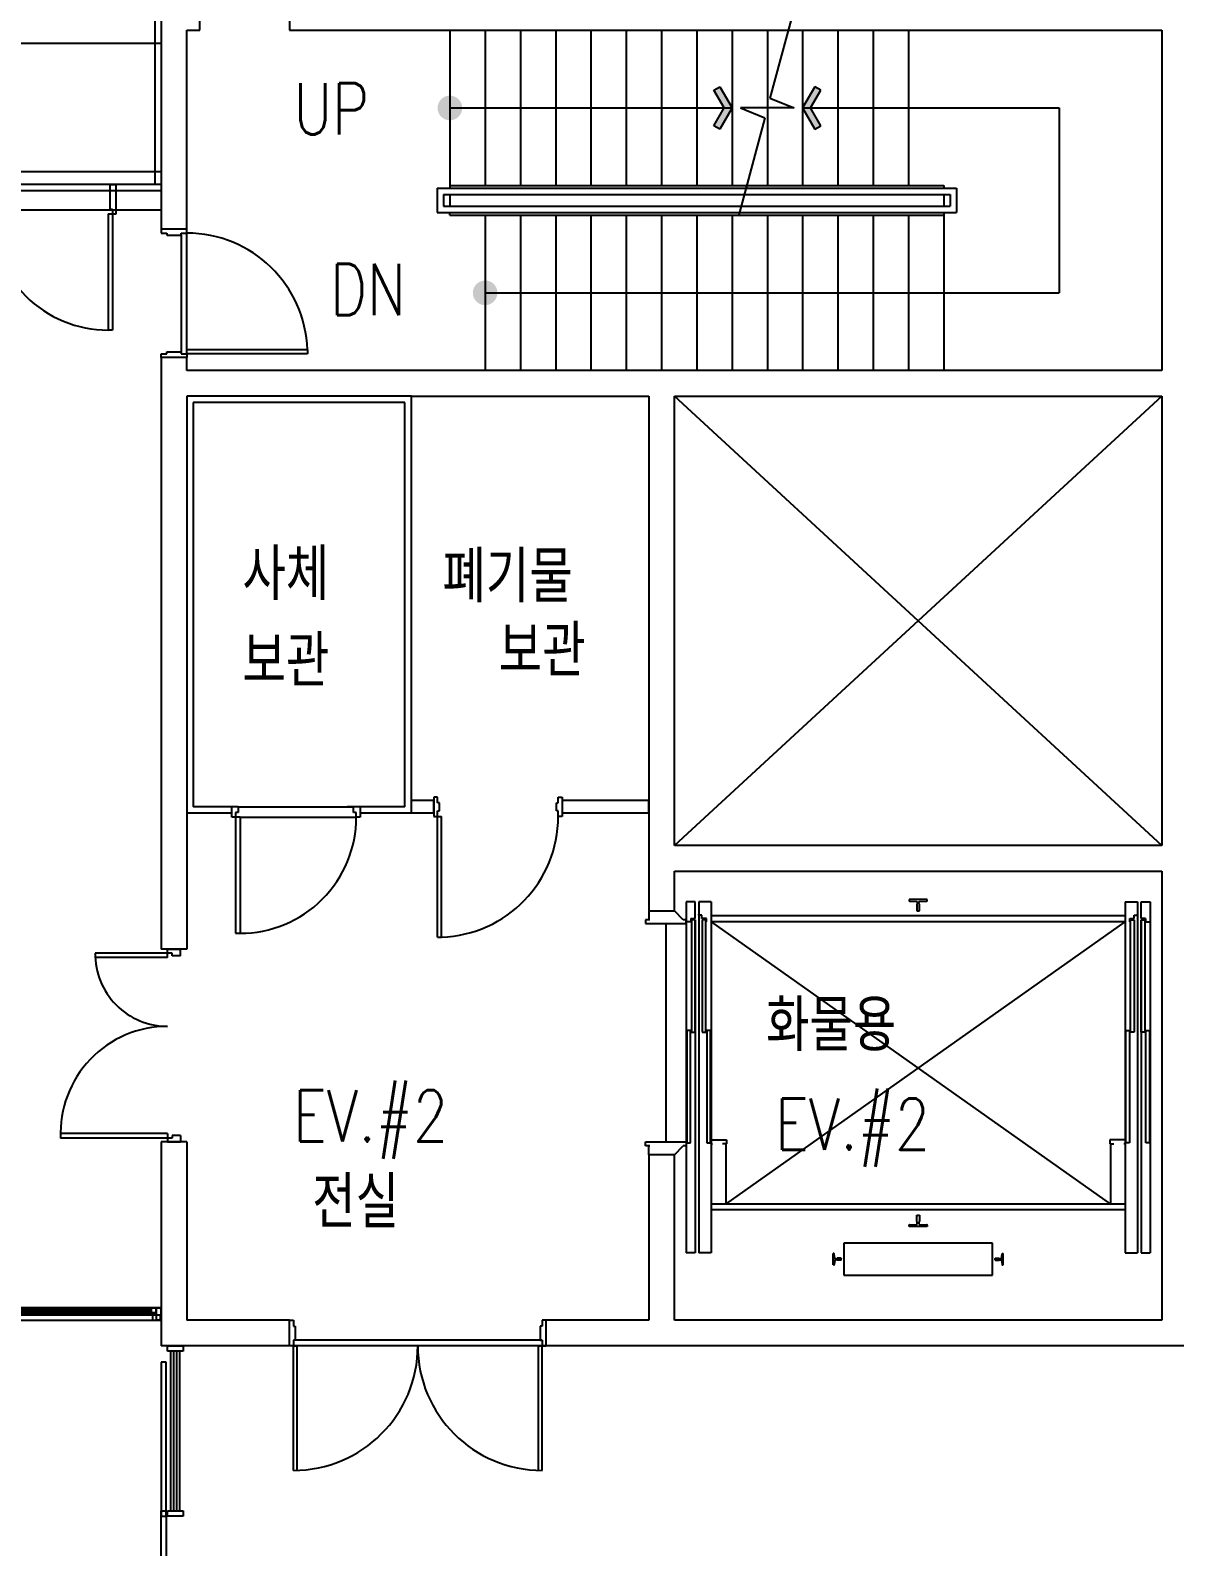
# Model space of a CAD drawing. Header units: millimetres. Extents: x 605428 to 684586, y -474155 to -416366.
# Drawn here: x 662813 to 671733, y -449173 to -437358 of the extents above; entities that cross this region are included whole.
import ezdxf

# ---------------------------------------------------------------- set-up
doc = ezdxf.new("R2010")
doc.units = ezdxf.units.MM
doc.header["$LTSCALE"] = 500
for name, color, linetype in [('TXT', 7, 'Continuous'), ('동물실', 9, 'Continuous'), ('방화석고', 9, 'Continuous'), ('천정', 5, 'Continuous'), ('크린판넬', 4, 'Continuous')]:
    doc.layers.add(name, color=color, linetype=linetype)
doc.styles.add('GHD', font='simple.shx', dxfattribs={"bigfont": 'whgtxt.shx'})

msp = doc.modelspace()

# ---------------------------------------------------------------- hatches: boundary and pattern name
at = {"layer": '동물실'}
for points in [[(668187.4, -438128.7), (668141.2, -438102), (668221.2, -437963.5), (668141.2, -437824.9), (668187.4, -437798.2), (668282.8, -437963.5)], [(668187.4, -438128.7), (668141.2, -438102), (668221.2, -437963.5), (668141.2, -437824.9), (668187.4, -437798.2), (668282.8, -437963.5)], [(668928.2, -438128.7), (668974.3, -438102), (668894.3, -437963.5), (668974.3, -437824.9), (668928.2, -437798.2), (668832.8, -437963.5)], [(668928.2, -438128.7), (668974.3, -438102), (668894.3, -437963.5), (668974.3, -437824.9), (668928.2, -437798.2), (668832.8, -437963.5)]]:
    msp.add_hatch(color=9, dxfattribs=at).paths.add_polyline_path(points)
h = msp.add_hatch(color=9, dxfattribs=at)
edge = h.paths.add_edge_path()
edge.add_arc((666082.8, -437963.5), 96, 360, 540)
edge.add_arc((666082.8, -437963.5), 96, 540, 720)
h = msp.add_hatch(color=9, dxfattribs=at)
edge = h.paths.add_edge_path()
edge.add_arc((666082.8, -437963.5), 96, 360, 540)
edge.add_arc((666082.8, -437963.5), 96, 540, 720)
h = msp.add_hatch(color=9, dxfattribs=at)
edge = h.paths.add_edge_path()
edge.add_arc((666357.8, -439403.5), 96, 360, 540)
edge.add_arc((666357.8, -439403.5), 96, 540, 720)
h = msp.add_hatch(color=9, dxfattribs=at)
edge = h.paths.add_edge_path()
edge.add_arc((666357.8, -439403.5), 96, 360, 540)
edge.add_arc((666357.8, -439403.5), 96, 540, 720)

# ---------------------------------------------------------------- linework, layer by layer
at = {"layer": '동물실', "color": 9}
for p, q in [((663832.8, -434958.5), (663832.8, -438458.5)), ((668844.3, -436893.9), (668578, -437887.9)), ((668844.3, -436893.9), (668578, -437887.9)), ((664132.8, -437358.5), (664132.8, -437158.5)), ((664832.8, -437158.5), (664832.8, -437358.5)), ((664032.8, -438908.5), (664032.8, -437358.5)), ((664032.8, -437358.5), (664132.8, -437358.5)), ((664032.8, -438908.5), (664032.8, -437358.5)), ((664832.8, -437358.5), (671632.8, -437358.5)), ((666082.8, -437358.5), (666082.8, -438588.5)), ((666082.8, -437358.5), (666082.8, -438588.5)), ((666357.8, -437358.5), (666357.8, -438568.5)), ((666357.8, -437358.5), (666357.8, -438568.5)), ((666632.8, -437358.5), (666632.8, -438568.5)), ((666632.8, -437358.5), (666632.8, -438568.5)), ((666907.8, -437358.5), (666907.8, -438568.5)), ((666907.8, -437358.5), (666907.8, -438568.5)), ((667182.8, -437358.5), (667182.8, -438568.5)), ((667182.8, -437358.5), (667182.8, -438568.5)), ((667457.8, -437358.5), (667457.8, -438568.5)), ((667457.8, -437358.5), (667457.8, -438568.5)), ((667732.8, -437358.5), (667732.8, -438568.5)), ((667732.8, -437358.5), (667732.8, -438568.5)), ((668007.8, -437358.5), (668007.8, -438568.5)), ((668007.8, -437358.5), (668007.8, -438568.5)), ((668282.8, -437358.5), (668282.8, -438568.5)), ((668282.8, -437358.5), (668282.8, -438568.5)), ((668557.8, -437358.5), (668557.8, -438568.5)), ((668557.8, -437358.5), (668557.8, -438568.5)), ((668832.8, -437358.5), (668832.8, -438568.5)), ((668832.8, -437358.5), (668832.8, -438568.5)), ((669107.8, -437358.5), (669107.8, -438568.5)), ((669107.8, -437358.5), (669107.8, -438568.5)), ((669382.8, -437358.5), (669382.8, -438568.5)), ((669382.8, -437358.5), (669382.8, -438568.5)), ((669657.8, -437358.5), (669657.8, -438568.5)), ((669657.8, -437358.5), (669657.8, -438568.5)), ((671632.8, -437358.5), (671632.8, -440008.5)), ((668141.2, -437824.9), (668187.4, -437798.2)), ((668141.2, -437824.9), (668187.4, -437798.2)), ((668221.2, -437963.5), (668141.2, -437824.9)), ((668221.2, -437963.5), (668141.2, -437824.9)), ((668187.4, -437798.2), (668282.8, -437963.5)), ((668187.4, -437798.2), (668282.8, -437963.5)), ((668928.2, -437798.2), (668832.8, -437963.5)), ((668928.2, -437798.2), (668832.8, -437963.5)), ((668894.3, -437963.5), (668974.3, -437824.9)), ((668894.3, -437963.5), (668974.3, -437824.9)), ((668974.3, -437824.9), (668928.2, -437798.2)), ((668974.3, -437824.9), (668928.2, -437798.2)), ((668578, -437887.9), (668766.4, -437963.5)), ((668578, -437887.9), (668766.4, -437963.5)), ((666082.8, -437963.5), (668282.8, -437963.5)), ((666082.8, -437963.5), (668282.8, -437963.5)), ((668141.2, -438102), (668221.2, -437963.5)), ((668141.2, -438102), (668221.2, -437963.5)), ((668282.8, -437963.5), (668187.4, -438128.7)), ((668282.8, -437963.5), (668187.4, -438128.7)), ((668537.5, -438039.1), (668331.8, -438806.8)), ((668537.5, -438039.1), (668331.8, -438806.8)), ((668766.4, -437963.5), (668349.1, -437963.5)), ((668349.1, -437963.5), (668537.5, -438039.1)), ((668766.4, -437963.5), (668349.1, -437963.5)), ((668349.1, -437963.5), (668537.5, -438039.1)), ((668832.8, -437963.5), (670832.8, -437963.5)), ((668832.8, -437963.5), (670832.8, -437963.5)), ((668832.8, -437963.5), (668928.2, -438128.7)), ((668832.8, -437963.5), (668928.2, -438128.7)), ((668974.3, -438102), (668894.3, -437963.5)), ((668974.3, -438102), (668894.3, -437963.5)), ((670832.8, -437963.5), (670832.8, -439403.5)), ((670832.8, -437963.5), (670832.8, -439403.5)), ((668187.4, -438128.7), (668141.2, -438102)), ((668187.4, -438128.7), (668141.2, -438102)), ((668928.2, -438128.7), (668974.3, -438102)), ((668928.2, -438128.7), (668974.3, -438102)), ((663832.8, -438458.5), (663832.8, -438908.5)), ((665982.8, -438588.5), (670032.8, -438588.5)), ((665982.8, -438588.5), (665982.8, -438778.5)), ((665982.8, -438588.5), (670032.8, -438588.5)), ((665982.8, -438588.5), (665982.8, -438778.5)), ((666032.8, -438638.5), (669982.8, -438638.5)), ((666032.8, -438638.5), (666032.8, -438728.5)), ((666032.8, -438638.5), (669982.8, -438638.5)), ((666032.8, -438638.5), (666032.8, -438728.5)), ((666082.8, -438568.5), (669932.8, -438568.5)), ((666082.8, -438568.5), (669932.8, -438568.5)), ((666082.8, -438638.5), (666082.8, -438728.5)), ((666082.8, -438638.5), (666082.8, -438728.5)), ((669932.8, -438568.5), (669932.8, -438588.5)), ((669932.8, -438568.5), (669932.8, -438588.5)), ((669932.8, -438638.5), (669932.8, -438728.5)), ((669932.8, -438638.5), (669932.8, -438728.5)), ((669982.8, -438638.5), (669982.8, -438728.5)), ((669982.8, -438638.5), (669982.8, -438728.5)), ((670032.8, -438588.5), (670032.8, -438778.5)), ((670032.8, -438588.5), (670032.8, -438778.5)), ((663832.8, -438708.5), (663832.8, -438908.5)), ((666032.8, -438728.5), (669982.8, -438728.5)), ((666032.8, -438728.5), (669982.8, -438728.5)), ((665982.8, -438778.5), (670032.8, -438778.5)), ((665982.8, -438778.5), (670032.8, -438778.5)), ((666082.8, -438798.5), (666082.8, -438778.5)), ((666082.8, -438798.5), (666082.8, -438778.5)), ((666082.8, -438798.5), (669932.8, -438798.5)), ((666082.8, -438798.5), (669932.8, -438798.5)), ((666357.8, -438798.5), (666357.8, -440008.5)), ((666357.8, -438798.5), (666357.8, -440008.5)), ((666632.8, -438798.5), (666632.8, -440008.5)), ((666632.8, -438798.5), (666632.8, -440008.5)), ((666907.8, -438798.5), (666907.8, -440008.5)), ((666907.8, -438798.5), (666907.8, -440008.5)), ((667182.8, -438798.5), (667182.8, -440008.5)), ((667182.8, -438798.5), (667182.8, -440008.5)), ((667457.8, -438798.5), (667457.8, -440008.5)), ((667457.8, -438798.5), (667457.8, -440008.5)), ((667732.8, -438798.5), (667732.8, -440008.5)), ((667732.8, -438798.5), (667732.8, -440008.5)), ((668007.8, -438798.5), (668007.8, -440008.5)), ((668007.8, -438798.5), (668007.8, -440008.5)), ((668282.8, -438798.5), (668282.8, -440008.5)), ((668282.8, -438798.5), (668282.8, -440008.5)), ((668557.8, -438798.5), (668557.8, -440008.5)), ((668557.8, -438798.5), (668557.8, -440008.5)), ((668832.8, -438798.5), (668832.8, -440008.5)), ((668832.8, -438798.5), (668832.8, -440008.5)), ((669107.8, -438798.5), (669107.8, -440008.5)), ((669107.8, -438798.5), (669107.8, -440008.5)), ((669382.8, -438798.5), (669382.8, -440008.5)), ((669382.8, -438798.5), (669382.8, -440008.5)), ((669657.8, -438798.5), (669657.8, -440008.5)), ((669657.8, -438798.5), (669657.8, -440008.5)), ((669932.8, -438778.5), (669932.8, -440008.5)), ((669932.8, -438778.5), (669932.8, -440008.5)), ((664032.8, -438908.5), (663832.8, -438908.5)), ((664032.8, -438908.5), (663832.8, -438908.5)), ((663832.8, -438908.5), (663832.8, -438938.5)), ((663832.8, -438938.5), (663877.8, -438938.5)), ((663877.8, -438938.5), (663877.8, -438953.5)), ((663877.8, -438953.5), (663987.8, -438953.5)), ((663987.8, -438953.5), (663987.8, -438938.5)), ((663987.8, -438938.5), (664032.8, -438938.5)), ((663987.8, -438953.5), (663987.8, -439863.5)), ((664032.8, -438938.5), (664032.8, -438908.5)), ((664032.8, -439878.5), (664032.8, -438938.5)), ((666357.8, -439403.5), (670832.8, -439403.5)), ((666357.8, -439403.5), (670832.8, -439403.5)), ((663832.8, -439908.5), (663832.8, -439878.5)), ((663832.8, -439878.5), (663877.8, -439878.5)), ((664032.8, -439908.5), (663832.8, -439908.5)), ((663832.8, -439908.5), (663832.8, -440208.5)), ((663832.8, -439908.5), (663832.8, -440208.5)), ((664032.8, -439908.5), (663832.8, -439908.5)), ((663877.8, -439878.5), (663877.8, -439863.5)), ((663877.8, -439863.5), (663987.8, -439863.5)), ((663987.8, -439863.5), (663987.8, -439878.5)), ((663987.8, -439878.5), (664032.8, -439878.5)), ((664972.3, -439848.5), (664032.8, -439848.5)), ((664032.8, -439878.5), (664032.8, -439848.5)), ((664972.3, -439878.5), (664032.8, -439878.5)), ((664032.8, -439878.5), (664032.8, -439908.5)), ((664032.8, -440008.5), (664032.8, -439908.5)), ((664032.8, -440008.5), (664032.8, -439908.5)), ((664972.3, -439848.5), (664972.3, -439878.5)), ((671632.8, -440008.5), (664032.8, -440008.5)), ((663832.8, -440208.5), (663832.8, -444518.5)), ((665782.8, -440208.5), (667632.8, -440208.5)), ((667632.8, -440208.5), (667632.8, -444218.5)), ((671632.8, -440208.5), (667832.8, -443708.5)), ((671632.8, -443708.5), (667832.8, -440208.5)), ((671632.8, -440208.5), (667832.8, -443708.5)), ((671632.8, -443708.5), (667832.8, -440208.5)), ((667832.8, -440208.5), (671632.8, -440208.5)), ((667832.8, -443708.5), (667832.8, -440208.5)), ((667832.8, -440208.5), (671632.8, -440208.5)), ((667832.8, -443708.5), (667832.8, -440208.5)), ((671632.8, -440208.5), (671632.8, -443708.5)), ((671632.8, -440208.5), (671632.8, -443708.5)), ((665957.8, -443358.5), (665782.8, -443358.5)), ((665957.8, -443333.5), (665957.8, -443483.5)), ((665987.8, -443333.5), (665957.8, -443333.5)), ((665957.8, -443333.5), (665957.8, -443483.5)), ((665987.8, -443333.5), (665957.8, -443333.5)), ((665957.8, -443458.5), (665957.8, -443358.5)), ((665987.8, -443378.5), (665987.8, -443333.5)), ((665987.8, -443378.5), (665987.8, -443333.5)), ((666002.8, -443378.5), (665987.8, -443378.5)), ((666002.8, -443378.5), (665987.8, -443378.5)), ((666002.8, -443438.5), (666002.8, -443378.5)), ((666002.8, -443438.5), (666002.8, -443378.5)), ((666912.8, -443438.5), (666912.8, -443378.5)), ((666912.8, -443378.5), (666927.8, -443378.5)), ((666912.8, -443438.5), (666912.8, -443378.5)), ((666912.8, -443378.5), (666927.8, -443378.5)), ((666927.8, -443378.5), (666927.8, -443333.5)), ((666927.8, -443333.5), (666957.8, -443333.5)), ((666927.8, -443378.5), (666927.8, -443333.5)), ((666927.8, -443333.5), (666957.8, -443333.5)), ((666957.8, -443333.5), (666957.8, -443483.5)), ((666957.8, -443333.5), (666957.8, -443483.5)), ((667632.7, -443358.5), (666957.8, -443358.5)), ((666957.8, -443358.5), (666957.8, -443458.5)), ((667632.7, -443458.5), (667632.7, -443358.5)), ((664032.8, -443458.5), (664032.8, -444518.5)), ((664382.8, -443473.5), (664382.8, -443423.5)), ((664382.8, -443473.5), (664382.8, -443423.5)), ((665957.8, -443458.5), (665782.8, -443458.5)), ((665957.8, -443483.5), (665987.8, -443483.5)), ((665957.8, -443483.5), (665987.8, -443483.5)), ((665987.8, -443483.5), (665987.8, -443438.5)), ((665987.8, -443438.5), (666002.8, -443438.5)), ((665987.8, -443483.5), (665987.8, -443438.5)), ((665987.8, -443438.5), (666002.8, -443438.5)), ((665987.8, -444423.5), (665987.8, -443483.5)), ((665987.8, -443483.5), (666017.8, -443483.5)), ((665987.8, -444423.5), (665987.8, -443483.5)), ((665987.8, -443483.5), (666017.8, -443483.5)), ((666017.8, -444423.5), (666017.8, -443483.5)), ((666017.8, -444423.5), (666017.8, -443483.5)), ((666927.8, -443438.5), (666912.8, -443438.5)), ((666927.8, -443438.5), (666912.8, -443438.5)), ((666927.8, -443483.5), (666927.8, -443438.5)), ((666927.8, -443483.5), (666927.8, -443438.5)), ((666957.8, -443483.5), (666927.8, -443483.5)), ((666957.8, -443483.5), (666927.8, -443483.5)), ((667632.7, -443458.5), (666957.8, -443458.5)), ((671632.8, -443708.5), (667832.8, -443708.5)), ((671632.8, -443708.5), (667832.8, -443708.5)), ((667832.8, -444218.5), (667832.8, -443908.5)), ((667832.8, -443908.5), (671632.8, -443908.5)), ((671632.8, -443908.5), (671632.8, -447408.5)), ((667924.2, -444148.5), (667924.2, -446883.2)), ((667994.1, -444148.5), (667924.2, -444148.5)), ((667924.2, -444148.5), (667924.2, -446883.2)), ((667994.1, -444148.5), (667924.2, -444148.5)), ((667994.1, -444278.5), (667994.1, -444148.5)), ((667994.1, -444278.5), (667994.1, -444148.5)), ((668024.1, -444148.5), (668024.1, -446883.2)), ((668120.1, -444148.5), (668024.1, -444148.5)), ((668024.1, -444148.5), (668024.1, -446883.2)), ((668120.1, -444148.5), (668024.1, -444148.5)), ((668120.1, -444148.5), (668120.1, -446883.2)), ((668120.1, -444148.5), (668120.1, -446883.2)), ((669803.1, -444129.5), (669663.1, -444129.5)), ((669663.1, -444129.5), (669663.1, -444139.8)), ((669803.1, -444129.5), (669663.1, -444129.5)), ((669663.1, -444129.5), (669663.1, -444139.8)), ((669665.4, -444142.3), (669723.5, -444145.2)), ((669665.4, -444142.3), (669723.5, -444145.2)), ((669723.5, -444145.2), (669726.7, -444148.4)), ((669723.5, -444145.2), (669726.7, -444148.4)), ((669726.7, -444164.4), (669723.6, -444167.7)), ((669726.7, -444164.4), (669723.6, -444167.7)), ((669723.6, -444167.7), (669723.6, -444217.5)), ((669723.6, -444167.7), (669723.6, -444217.5)), ((669726.7, -444148.4), (669726.7, -444164.4)), ((669726.7, -444148.4), (669726.7, -444164.4)), ((669739.4, -444148.4), (669742.7, -444145.2)), ((669739.4, -444148.4), (669742.7, -444145.2)), ((669739.4, -444164.4), (669739.4, -444148.4)), ((669739.4, -444164.4), (669739.4, -444148.4)), ((669742.6, -444167.7), (669739.4, -444164.4)), ((669742.6, -444167.7), (669739.4, -444164.4)), ((669742.6, -444217.5), (669742.6, -444167.7)), ((669742.6, -444217.5), (669742.6, -444167.7)), ((669742.7, -444145.2), (669800.7, -444142.3)), ((669742.7, -444145.2), (669800.7, -444142.3)), ((669803.1, -444139.8), (669803.1, -444129.5)), ((669803.1, -444139.8), (669803.1, -444129.5)), ((671346.1, -444148.5), (671346.1, -446883.2)), ((671346.1, -444148.5), (671442.1, -444148.5)), ((671346.1, -444148.5), (671346.1, -446883.2)), ((671346.1, -444148.5), (671442.1, -444148.5)), ((671442.1, -444148.5), (671442.1, -446883.2)), ((671442.1, -444148.5), (671442.1, -446883.2)), ((671472.1, -444148.5), (671541.9, -444148.5)), ((671472.1, -444278.5), (671472.1, -444148.5)), ((671472.1, -444148.5), (671541.9, -444148.5)), ((671472.1, -444278.5), (671472.1, -444148.5)), ((671541.9, -444148.5), (671541.9, -446883.2)), ((671541.9, -444148.5), (671541.9, -446883.2)), ((667640.8, -444288.5), (667607.6, -444288.5)), ((667607.6, -444288.5), (667607.6, -444318.5)), ((667640.8, -444288.5), (667607.6, -444288.5)), ((667607.6, -444288.5), (667607.6, -444318.5)), ((667607.6, -444318.5), (667923.7, -444318.5)), ((667607.6, -444318.5), (667923.7, -444318.5)), ((667632.6, -444218.5), (667632.6, -444288.5)), ((667632.6, -444218.5), (667632.6, -444288.5)), ((667632.8, -444218.5), (667832.8, -444218.5)), ((667765.7, -444318.5), (667765.7, -446018.5)), ((667902.4, -444288.5), (667832.6, -444218.5)), ((667902.4, -444288.5), (667832.6, -444218.5)), ((667923.7, -444288.5), (667902.4, -444288.5)), ((667923.7, -444288.5), (667902.4, -444288.5)), ((667923.7, -444318.5), (667923.7, -444288.5)), ((667923.7, -444318.5), (667923.7, -444288.5)), ((667960.2, -444303.5), (667925.2, -444303.5)), ((667960.2, -444303.5), (667925.2, -444303.5)), ((667960.2, -444278.5), (667994.1, -444278.5)), ((667960.2, -444278.5), (667960.2, -444303.5)), ((667960.2, -444278.5), (667994.1, -444278.5)), ((667960.2, -444278.5), (667960.2, -444303.5)), ((667965.2, -444288.5), (667965.2, -445163.5)), ((667994.1, -444288.5), (667965.2, -444288.5)), ((667965.2, -444288.5), (667965.2, -445163.5)), ((667994.1, -444288.5), (667965.2, -444288.5)), ((667994.1, -445163.5), (667994.1, -444288.5)), ((667994.1, -444288.5), (667994.1, -446883.2)), ((667994.1, -445163.5), (667994.1, -444288.5)), ((667994.1, -444288.5), (667994.1, -446883.2)), ((668024.1, -444253.5), (668024.1, -444243.5)), ((668024.1, -444253.5), (668024.1, -444243.5)), ((668048.1, -444253.5), (668024.1, -444253.5)), ((668048.1, -444253.5), (668024.1, -444253.5)), ((668048.1, -444278.5), (668048.1, -444253.5)), ((668048.1, -444278.5), (668048.1, -444253.5)), ((668084.1, -444278.5), (668048.1, -444278.5)), ((668084.1, -444278.5), (668048.1, -444278.5)), ((668049.1, -444288.5), (668049.1, -445163.5)), ((668079.1, -444288.5), (668049.1, -444288.5)), ((668049.1, -444288.5), (668049.1, -445163.5)), ((668079.1, -444288.5), (668049.1, -444288.5)), ((668079.1, -445163.5), (668079.1, -444288.5)), ((668079.1, -445163.5), (668079.1, -444288.5)), ((668084.1, -444303.5), (668084.1, -444278.5)), ((668084.1, -444303.5), (668084.1, -444278.5)), ((671346.1, -444258.5), (668120.1, -444258.5)), ((671346.1, -444258.5), (668120.1, -444258.5)), ((671346.1, -444303.5), (668120.1, -444303.5)), ((668120.1, -444303.5), (671233.1, -446503.5)), ((671346.1, -444303.5), (668120.1, -444303.5)), ((668120.1, -444303.5), (671233.1, -446503.5)), ((668233.1, -446503.5), (671346.1, -444303.5)), ((668233.1, -446503.5), (671346.1, -444303.5)), ((669723.6, -444217.5), (669724.6, -444218.5)), ((669723.6, -444217.5), (669724.6, -444218.5)), ((669724.6, -444218.5), (669741.6, -444218.5)), ((669724.6, -444218.5), (669741.6, -444218.5)), ((669741.6, -444218.5), (669742.6, -444217.5)), ((669741.6, -444218.5), (669742.6, -444217.5)), ((671382.1, -444278.5), (671418.1, -444278.5)), ((671382.1, -444303.5), (671382.1, -444278.5)), ((671382.1, -444278.5), (671418.1, -444278.5)), ((671382.1, -444303.5), (671382.1, -444278.5)), ((671387.1, -445163.5), (671387.1, -444288.5)), ((671387.1, -444288.5), (671417.1, -444288.5)), ((671387.1, -445163.5), (671387.1, -444288.5)), ((671387.1, -444288.5), (671417.1, -444288.5)), ((671417.1, -444288.5), (671417.1, -445163.5)), ((671417.1, -444288.5), (671417.1, -445163.5)), ((671418.1, -444278.5), (671418.1, -444253.5)), ((671418.1, -444253.5), (671442.1, -444253.5)), ((671418.1, -444278.5), (671418.1, -444253.5)), ((671418.1, -444253.5), (671442.1, -444253.5)), ((671442.1, -444253.5), (671442.1, -444243.5)), ((671442.1, -444253.5), (671442.1, -444243.5)), ((671505.9, -444278.5), (671472.1, -444278.5)), ((671505.9, -444278.5), (671472.1, -444278.5)), ((671472.1, -444288.5), (671472.1, -446883.2)), ((671472.1, -445163.5), (671472.1, -444288.5)), ((671472.1, -444288.5), (671500.9, -444288.5)), ((671472.1, -444288.5), (671472.1, -446883.2)), ((671472.1, -445163.5), (671472.1, -444288.5)), ((671472.1, -444288.5), (671500.9, -444288.5)), ((671500.9, -444288.5), (671500.9, -445163.5)), ((671500.9, -444288.5), (671500.9, -445163.5)), ((671505.9, -444278.5), (671505.9, -444303.5)), ((671505.9, -444278.5), (671505.9, -444303.5)), ((671505.9, -444303.5), (671540.9, -444303.5)), ((671505.9, -444303.5), (671540.9, -444303.5)), ((664412.2, -444393.7), (664447.4, -444393.7)), ((665987.8, -444423.5), (666017.8, -444423.5)), ((665987.8, -444423.5), (666017.8, -444423.5)), ((663882.8, -444547.8), (663317.8, -444547.8)), ((664032.8, -444518.5), (663832.8, -444518.5)), ((663882.8, -444547.8), (663882.8, -444518.5)), ((663882.8, -444518.5), (663982.8, -444518.5)), ((663882.8, -444518.5), (663982.8, -444518.5)), ((663918.6, -444547.8), (663882.8, -444547.8)), ((663882.8, -444583.1), (663882.8, -444547.8)), ((663918.6, -444568.3), (663918.6, -444547.8)), ((663982.8, -444568.3), (663982.8, -444518.5)), ((663882.8, -444583.1), (663318.5, -444583.1)), ((663982.8, -444568.3), (663918.6, -444568.3)), ((667929.2, -445151), (667929.2, -446026)), ((667959.2, -445151), (667929.2, -445151)), ((667929.2, -445151), (667929.2, -446026)), ((667959.2, -445151), (667929.2, -445151)), ((667959.2, -446026), (667959.2, -445151)), ((667959.2, -446026), (667959.2, -445151)), ((668085.1, -445151), (668085.1, -446026)), ((668115.1, -445151), (668085.1, -445151)), ((668085.1, -445151), (668085.1, -446026)), ((668115.1, -445151), (668085.1, -445151)), ((668115.1, -446026), (668115.1, -445151)), ((668115.1, -446026), (668115.1, -445151)), ((671351.1, -445151), (671381.1, -445151)), ((671351.1, -446026), (671351.1, -445151)), ((671351.1, -445151), (671381.1, -445151)), ((671351.1, -446026), (671351.1, -445151)), ((671381.1, -445151), (671381.1, -446026)), ((671381.1, -445151), (671381.1, -446026)), ((671506.9, -445151), (671536.9, -445151)), ((671506.9, -446026), (671506.9, -445151)), ((671506.9, -445151), (671536.9, -445151)), ((671506.9, -446026), (671506.9, -445151)), ((671536.9, -445151), (671536.9, -446026)), ((671536.9, -445151), (671536.9, -446026)), ((667965.2, -445163.5), (667994.1, -445163.5)), ((667965.2, -445163.5), (667994.1, -445163.5)), ((668049.1, -445163.5), (668079.1, -445163.5)), ((668049.1, -445163.5), (668079.1, -445163.5)), ((671417.1, -445163.5), (671387.1, -445163.5)), ((671417.1, -445163.5), (671387.1, -445163.5)), ((671500.9, -445163.5), (671472.1, -445163.5)), ((671500.9, -445163.5), (671472.1, -445163.5)), ((663882.8, -445953.8), (663047.8, -445953.8)), ((663882.8, -445953.8), (663882.8, -445989.1)), ((663982.8, -445968.6), (663918.6, -445968.6)), ((663918.6, -445968.6), (663918.6, -445989.1)), ((663982.8, -445968.6), (663982.8, -446018.5)), ((663882.8, -445989.1), (663048.5, -445989.1)), ((663832.8, -446018.5), (663832.8, -447608.5)), ((664032.8, -446018.5), (663832.8, -446018.5)), ((663918.6, -445989.1), (663882.8, -445989.1)), ((663882.8, -445989.1), (663882.8, -446018.5)), ((663882.8, -446018.5), (663982.8, -446018.5)), ((664032.8, -446018.5), (664032.8, -447408.5)), ((667607.6, -446048.5), (667607.6, -446018.5)), ((667607.6, -446018.5), (667923.7, -446018.5)), ((667607.6, -446048.5), (667607.6, -446018.5)), ((667607.6, -446018.5), (667923.7, -446018.5)), ((667640.8, -446048.5), (667607.6, -446048.5)), ((667640.8, -446048.5), (667607.6, -446048.5)), ((667632.6, -446118.5), (667632.6, -446048.5)), ((667632.6, -446118.5), (667632.6, -446048.5)), ((667832.6, -446118.5), (667902.4, -446048.5)), ((667832.6, -446118.5), (667902.4, -446048.5)), ((667923.7, -446048.5), (667902.4, -446048.5)), ((667923.7, -446048.5), (667902.4, -446048.5)), ((667923.7, -446018.5), (667923.7, -446048.5)), ((667923.7, -446018.5), (667923.7, -446048.5)), ((667929.2, -446026), (667959.2, -446026)), ((667929.2, -446026), (667959.2, -446026)), ((668085.1, -446026), (668115.1, -446026)), ((668085.1, -446026), (668115.1, -446026)), ((668120.1, -446003.5), (668238.1, -446003.5)), ((668120.1, -446003.5), (668120.1, -446033.5)), ((668120.1, -446003.5), (668238.1, -446003.5)), ((668120.1, -446003.5), (668120.1, -446033.5)), ((668120.1, -446033.5), (668130.1, -446033.5)), ((668120.1, -446033.5), (668130.1, -446033.5)), ((668238.1, -446033.5), (668208.1, -446033.5)), ((668238.1, -446033.5), (668208.1, -446033.5)), ((668233.1, -446033.5), (668233.1, -446503.5)), ((668233.1, -446033.5), (668233.1, -446503.5)), ((668238.1, -446003.5), (668238.1, -446033.5)), ((668238.1, -446003.5), (668238.1, -446033.5)), ((671228.1, -446003.5), (671228.1, -446033.5)), ((671346.1, -446003.5), (671228.1, -446003.5)), ((671228.1, -446003.5), (671228.1, -446033.5)), ((671346.1, -446003.5), (671228.1, -446003.5)), ((671228.1, -446033.5), (671258.1, -446033.5)), ((671228.1, -446033.5), (671258.1, -446033.5)), ((671233.1, -446033.5), (671233.1, -446503.5)), ((671233.1, -446033.5), (671233.1, -446503.5)), ((671346.1, -446033.5), (671336.1, -446033.5)), ((671346.1, -446033.5), (671336.1, -446033.5)), ((671346.1, -446003.5), (671346.1, -446033.5)), ((671346.1, -446003.5), (671346.1, -446033.5)), ((671381.1, -446026), (671351.1, -446026)), ((671381.1, -446026), (671351.1, -446026)), ((671536.9, -446026), (671506.9, -446026)), ((671536.9, -446026), (671506.9, -446026)), ((667832.8, -446118.5), (667632.8, -446118.5)), ((667632.8, -446118.5), (667632.8, -447408.5)), ((667832.8, -447408.5), (667832.8, -446118.5)), ((671346.1, -446503.5), (668120.1, -446503.5)), ((671346.1, -446503.5), (668120.1, -446503.5)), ((671346.1, -446548.5), (668120.1, -446548.5)), ((671346.1, -446548.5), (668120.1, -446548.5)), ((669663.1, -446677.5), (669663.1, -446667.1)), ((669663.1, -446677.5), (669663.1, -446667.1)), ((669803.1, -446677.5), (669663.1, -446677.5)), ((669803.1, -446677.5), (669663.1, -446677.5)), ((669665.4, -446664.6), (669723.5, -446661.8)), ((669665.4, -446664.6), (669723.5, -446661.8)), ((669723.5, -446661.8), (669726.7, -446658.5)), ((669723.5, -446661.8), (669726.7, -446658.5)), ((669723.6, -446589.5), (669724.6, -446588.5)), ((669723.6, -446589.5), (669724.6, -446588.5)), ((669723.6, -446639.3), (669723.6, -446589.5)), ((669723.6, -446639.3), (669723.6, -446589.5)), ((669726.7, -446642.5), (669723.6, -446639.3)), ((669726.7, -446642.5), (669723.6, -446639.3)), ((669724.6, -446588.5), (669741.6, -446588.5)), ((669724.6, -446588.5), (669741.6, -446588.5)), ((669726.7, -446658.5), (669726.7, -446642.5)), ((669726.7, -446658.5), (669726.7, -446642.5)), ((669742.6, -446639.3), (669739.4, -446642.5)), ((669742.6, -446639.3), (669739.4, -446642.5)), ((669739.4, -446642.5), (669739.4, -446658.5)), ((669739.4, -446642.5), (669739.4, -446658.5)), ((669739.4, -446658.5), (669742.7, -446661.8)), ((669739.4, -446658.5), (669742.7, -446661.8)), ((669741.6, -446588.5), (669742.6, -446589.5)), ((669741.6, -446588.5), (669742.6, -446589.5)), ((669742.6, -446589.5), (669742.6, -446639.3)), ((669742.6, -446589.5), (669742.6, -446639.3)), ((669742.7, -446661.8), (669800.7, -446664.6)), ((669742.7, -446661.8), (669800.7, -446664.6)), ((669803.1, -446667.1), (669803.1, -446677.5)), ((669803.1, -446667.1), (669803.1, -446677.5)), ((669153.1, -446808.5), (669153.1, -447058.5)), ((670313.1, -446808.5), (669153.1, -446808.5)), ((669153.1, -446808.5), (669153.1, -447058.5)), ((670313.1, -446808.5), (669153.1, -446808.5)), ((670313.1, -447058.5), (670313.1, -446808.5)), ((670313.1, -447058.5), (670313.1, -446808.5)), ((667994.1, -446883.2), (667924.2, -446883.2)), ((667994.1, -446883.2), (667924.2, -446883.2)), ((668120.1, -446883.2), (668024.1, -446883.2)), ((668120.1, -446883.2), (668024.1, -446883.2)), ((669071.1, -446978), (669071.1, -446889)), ((669075.1, -446889), (669071.1, -446889)), ((669071.1, -446978), (669071.1, -446889)), ((669075.1, -446889), (669071.1, -446889)), ((669082.6, -446923.7), (669078.6, -446892.5)), ((669082.6, -446923.7), (669078.6, -446892.5)), ((669096.4, -446928.7), (669087.6, -446928.7)), ((669096.4, -446928.7), (669087.6, -446928.7)), ((669132.1, -446925.5), (669101.1, -446925.5)), ((669132.1, -446925.5), (669101.1, -446925.5)), ((669132.1, -446925.5), (669133.1, -446926.5)), ((669132.1, -446925.5), (669133.1, -446926.5)), ((669133.1, -446940.5), (669133.1, -446926.5)), ((669133.1, -446940.5), (669133.1, -446926.5)), ((670334.1, -446925.5), (670333.1, -446926.5)), ((670334.1, -446925.5), (670333.1, -446926.5)), ((670333.1, -446940.5), (670333.1, -446926.5)), ((670333.1, -446940.5), (670333.1, -446926.5)), ((670334.1, -446925.5), (670365.1, -446925.5)), ((670334.1, -446925.5), (670365.1, -446925.5)), ((670369.8, -446928.7), (670378.6, -446928.7)), ((670369.8, -446928.7), (670378.6, -446928.7)), ((670383.6, -446923.7), (670387.6, -446892.5)), ((670383.6, -446923.7), (670387.6, -446892.5)), ((670391.1, -446889), (670395.1, -446889)), ((670391.1, -446889), (670395.1, -446889)), ((670395.1, -446978), (670395.1, -446889)), ((670395.1, -446978), (670395.1, -446889)), ((671346.1, -446883.2), (671442.1, -446883.2)), ((671346.1, -446883.2), (671442.1, -446883.2)), ((671472.1, -446883.2), (671541.9, -446883.2)), ((671472.1, -446883.2), (671541.9, -446883.2)), ((669075.1, -446978), (669071.1, -446978)), ((669075.1, -446978), (669071.1, -446978)), ((669082.6, -446943.2), (669078.6, -446974.5)), ((669082.6, -446943.2), (669078.6, -446974.5)), ((669096.4, -446938.2), (669087.6, -446938.2)), ((669096.4, -446938.2), (669087.6, -446938.2)), ((669132.1, -446941.5), (669101.1, -446941.5)), ((669132.1, -446941.5), (669101.1, -446941.5)), ((669133.1, -446940.5), (669132.1, -446941.5)), ((669133.1, -446940.5), (669132.1, -446941.5)), ((670333.1, -446940.5), (670334.1, -446941.5)), ((670333.1, -446940.5), (670334.1, -446941.5)), ((670334.1, -446941.5), (670365.1, -446941.5)), ((670334.1, -446941.5), (670365.1, -446941.5)), ((670369.8, -446938.2), (670378.6, -446938.2)), ((670369.8, -446938.2), (670378.6, -446938.2)), ((670383.6, -446943.2), (670387.6, -446974.5)), ((670383.6, -446943.2), (670387.6, -446974.5)), ((670391.1, -446978), (670395.1, -446978)), ((670391.1, -446978), (670395.1, -446978)), ((669153.1, -447058.5), (670313.1, -447058.5)), ((669153.1, -447058.5), (670313.1, -447058.5)), ((662644.3, -447321.8), (663746, -447321.8)), ((662644.3, -447337.8), (663746, -447337.8)), ((662657.7, -447308.5), (663732.7, -447308.5)), ((662657.7, -447351.2), (663732.7, -447351.2)), ((662706.2, -447365.8), (663828.5, -447365.8)), ((663732.7, -447308.5), (663792.7, -447308.5)), ((663732.7, -447308.5), (663732.7, -447318.5)), ((663732.7, -447318.5), (663752.7, -447318.5)), ((663732.7, -447341.2), (663752.7, -447341.2)), ((663732.7, -447341.2), (663732.7, -447351.2)), ((663732.7, -447351.2), (663792.7, -447351.2)), ((663734.7, -447310.5), (663790.7, -447310.5)), ((663734.7, -447310.5), (663734.7, -447316.5)), ((663734.7, -447316.5), (663754.7, -447316.5)), ((663734.7, -447343.2), (663754.7, -447343.2)), ((663734.7, -447343.2), (663734.7, -447349.2)), ((663734.7, -447349.2), (663790.7, -447349.2)), ((663752.7, -447341.2), (663746, -447318.5)), ((663746, -447318.5), (663746, -447341.2)), ((663752.7, -447318.5), (663752.7, -447341.2)), ((663754.7, -447316.5), (663754.7, -447343.2)), ((663766, -447365.8), (663766, -447408.5)), ((663790.7, -447310.5), (663790.7, -447349.2)), ((663792.7, -447351.2), (663792.7, -447308.5)), ((663792.7, -447308.5), (663792.7, -447351.2)), ((663792.7, -447351.2), (663792.7, -447308.5)), ((663792.7, -447351.2), (663792.7, -447308.5)), ((663792.7, -447308.5), (663792.7, -447351.2)), ((663792.7, -447351.2), (663792.7, -447308.5)), ((663792.7, -447308.5), (663832.7, -447308.5)), ((663792.7, -447308.5), (663792.7, -447408.5)), ((663794.7, -447310.5), (663830.7, -447310.5)), ((663794.7, -447310.5), (663794.7, -447406.5)), ((663828.5, -447408.5), (663828.5, -447365.8)), ((663830.7, -447310.5), (663830.7, -447406.5)), ((663832.7, -447308.5), (663832.7, -447408.5)), ((663832.7, -447308.5), (663832.7, -447408.5)), ((662706.2, -447408.5), (663828.5, -447408.5)), ((663792.7, -447408.5), (663832.7, -447408.5)), ((663794.7, -447406.5), (663830.7, -447406.5)), ((664832.8, -447408.5), (664032.8, -447408.5)), ((664832.8, -447408.5), (664032.8, -447408.5)), ((664832.8, -447608.5), (664832.8, -447408.5)), ((664832.8, -447408.5), (664862.8, -447408.5)), ((664832.8, -447608.5), (664832.8, -447408.5)), ((664832.8, -447408.5), (664862.8, -447408.5)), ((664862.8, -447408.5), (664862.8, -447453.5)), ((664862.8, -447408.5), (664862.8, -447453.5)), ((664862.8, -447453.5), (664877.8, -447453.5)), ((664862.8, -447453.5), (664877.8, -447453.5)), ((664877.8, -447453.5), (664877.8, -447563.5)), ((664877.8, -447453.5), (664877.8, -447563.5)), ((666802.8, -447453.5), (666787.8, -447453.5)), ((666787.8, -447453.5), (666787.8, -447563.5)), ((666802.8, -447453.5), (666787.8, -447453.5)), ((666787.8, -447453.5), (666787.8, -447563.5)), ((667632.8, -447408.5), (666802.8, -447408.5)), ((667632.8, -447408.5), (666802.8, -447408.5)), ((666832.8, -447408.5), (666802.8, -447408.5)), ((666802.8, -447408.5), (666802.8, -447453.5)), ((666832.8, -447408.5), (666802.8, -447408.5)), ((666802.8, -447408.5), (666802.8, -447453.5)), ((666832.8, -447608.5), (666832.8, -447408.5)), ((666832.8, -447608.5), (666832.8, -447408.5)), ((671632.8, -447408.5), (667832.8, -447408.5)), ((664832.8, -447608.5), (663832.8, -447608.5)), ((663882.8, -447648.5), (663882.8, -447608.5)), ((663882.8, -447608.5), (664002.8, -447608.5)), ((664002.8, -447608.5), (664002.8, -447648.5)), ((664862.8, -447608.5), (664832.8, -447608.5)), ((664862.8, -447608.5), (664832.8, -447608.5)), ((666802.8, -447563.5), (664862.8, -447563.5)), ((664877.8, -447563.5), (664862.8, -447563.5)), ((664862.8, -447563.5), (664862.8, -447608.5)), ((666802.8, -447563.5), (664862.8, -447563.5)), ((664877.8, -447563.5), (664862.8, -447563.5)), ((664862.8, -447563.5), (664862.8, -447608.5)), ((664862.8, -447608.5), (664892.7, -447608.5)), ((664862.8, -448578.5), (664862.8, -447608.5)), ((664862.8, -447608.5), (664892.7, -447608.5)), ((664862.8, -448578.5), (664862.8, -447608.5)), ((666802.8, -447608.5), (664862.8, -447608.5)), ((666802.8, -447608.5), (664862.8, -447608.5)), ((664892.7, -448578), (664892.7, -447608.5)), ((664892.7, -448578), (664892.7, -447608.5)), ((667632.8, -447608.5), (666332.8, -447608.5)), ((671832.8, -447608.5), (666332.8, -447608.5)), ((666772.8, -448578), (666772.8, -447608.5)), ((666772.8, -447608.5), (666802.8, -447608.5)), ((666772.8, -448578), (666772.8, -447608.5)), ((666772.8, -447608.5), (666802.8, -447608.5)), ((666787.8, -447563.5), (666802.8, -447563.5)), ((666787.8, -447563.5), (666802.8, -447563.5)), ((666802.8, -447563.5), (666802.8, -447608.5)), ((666802.8, -447563.5), (666802.8, -447608.5)), ((666802.8, -448578.5), (666802.8, -447608.5)), ((666802.8, -448578.5), (666802.8, -447608.5)), ((666802.8, -447608.5), (666832.8, -447608.5)), ((666802.8, -447608.5), (666832.8, -447608.5)), ((663832.8, -447734.5), (663832.8, -448934.5)), ((663872.8, -447734.5), (663832.8, -447734.5)), ((663872.8, -448934.5), (663872.8, -447734.5)), ((664002.8, -447648.5), (663882.8, -447648.5)), ((663907.8, -448894.5), (663907.8, -447648.5)), ((663930.8, -448894.5), (663930.8, -447648.5)), ((663954.8, -448894.5), (663954.8, -447648.5)), ((663977.8, -448894.5), (663977.8, -447648.5)), ((664863.4, -448578.5), (664862.8, -448578.5)), ((664863.4, -448578.5), (664862.8, -448578.5)), ((666802.1, -448578.5), (666802.8, -448578.5)), ((666802.1, -448578.5), (666802.8, -448578.5)), ((663832.8, -450074.5), (663832.8, -448894.5)), ((663832.8, -448894.5), (663872.8, -448894.5)), ((663832.8, -448934.5), (663872.8, -448934.5)), ((663872.8, -448894.5), (663872.8, -450074.5)), ((663882.8, -448934.5), (663882.8, -448894.5)), ((663882.8, -448894.5), (664002.8, -448894.5)), ((664002.8, -448934.5), (663882.8, -448934.5)), ((664002.8, -448894.5), (664002.8, -448934.5))]:
    msp.add_line(p, q, dxfattribs=at)
at = {"layer": '동물실', "color": 9, "linetype": 'Continuous'}
msp.add_line((663832.8, -438758.5), (661532.7, -438758.5), dxfattribs=at)
at = {"layer": '동물실', "color": 9}
for centre, radius, start, end in [((664032.8, -439878.5), 940, 1.82712, 90), ((665987.8, -443483.5), 940, 271.8271, 0), ((669665.6, -444139.8), 2.5, 180, 266.59066), ((669665.6, -444139.8), 2.5, 180, 266.59066), ((669800.6, -444139.8), 2.5, 273.40934, 0), ((669800.6, -444139.8), 2.5, 273.40934, 0), ((663882.8, -444553.8), 565, 179.39154, 270), ((663882.8, -445953.8), 835, 90, 182.41909), ((669665.6, -446667.1), 2.5, 93.40934, 180), ((669665.6, -446667.1), 2.5, 93.40934, 180), ((669800.6, -446667.1), 2.5, 0, 86.59066), ((669800.6, -446667.1), 2.5, 0, 86.59066), ((669075.1, -446892.5), 3.5, 0, 90), ((669075.1, -446892.5), 3.5, 0, 90), ((669087.6, -446923.7), 5, 180, 270), ((669087.6, -446923.7), 5, 180, 270), ((669087.6, -446923.7), 5, 180, 270), ((669087.6, -446923.7), 5, 180, 270), ((669096.4, -446923.7), 5, 270, 339.51268), ((669096.4, -446923.7), 5, 270, 339.51268), ((670369.8, -446923.7), 5, 200.48732, 270), ((670369.8, -446923.7), 5, 200.48732, 270), ((670378.6, -446923.7), 5, 270, 0), ((670378.6, -446923.7), 5, 270, 0), ((670378.6, -446923.7), 5, 270, 0), ((670378.6, -446923.7), 5, 270, 0), ((670391.1, -446892.5), 3.5, 90, 180), ((670391.1, -446892.5), 3.5, 90, 180), ((669075.1, -446974.5), 3.5, 270, 0), ((669075.1, -446974.5), 3.5, 270, 0), ((669087.6, -446943.2), 5, 90, 180), ((669087.6, -446943.2), 5, 90, 180), ((669087.6, -446943.2), 5, 90, 180), ((669087.6, -446943.2), 5, 90, 180), ((669096.4, -446943.2), 5, 20.48732, 90), ((669096.4, -446943.2), 5, 20.48732, 90), ((670369.8, -446943.2), 5, 90, 159.51268), ((670369.8, -446943.2), 5, 90, 159.51268), ((670378.6, -446943.2), 5, 0, 90), ((670378.6, -446943.2), 5, 0, 90), ((670378.6, -446943.2), 5, 0, 90), ((670378.6, -446943.2), 5, 0, 90), ((670391.1, -446974.5), 3.5, 180, 270), ((670391.1, -446974.5), 3.5, 180, 270), ((663725.2, -447315.3), 8.12, 307.15023, 337.25898), ((663725.2, -447344.3), 8.12, 22.74102, 52.84977), ((664862.8, -447608.5), 970, 270.00002, 0.00001), ((666802.8, -447608.5), 970, 180.00001, 270)]:
    msp.add_arc(centre, radius, start, end, dxfattribs=at)
at = {"layer": '방화석고', "color": 9, "linetype": 'Continuous'}
for p, q in [((654921, -447408.5), (663832.8, -447408.4)), ((656682.8, -447408.5), (663832.8, -447408.5))]:
    msp.add_line(p, q, dxfattribs=at)
at = {"layer": '천정', "linetype": 'Continuous'}
for p, q in [((661332.8, -437458.5), (663832.8, -437458.5)), ((661332.8, -438458.5), (663832.8, -438458.5))]:
    msp.add_line(p, q, dxfattribs=at)
at = {"layer": '크린판넬', "color": 9, "linetype": 'Continuous'}
for p, q in [((663782.8, -434958.5), (663782.8, -438558.5)), ((663832.8, -438558.5), (661382.8, -438558.5)), ((663832.8, -438608.5), (661382.8, -438608.5)), ((663432.9, -438558.5), (662532.6, -438558.5)), ((663432.9, -438558.5), (663432.9, -438752.6)), ((663432.9, -438558.5), (663482.8, -438558.5)), ((663482.8, -438788.5), (663482.8, -438558.5)), ((663432.9, -438752.6), (663453.4, -438752.6)), ((663453.4, -438752.6), (663453.4, -438788.5)), ((663482.8, -438773.5), (663482.8, -438723.5)), ((663482.8, -438773.5), (663482.8, -438723.5)), ((663418.2, -438788.5), (663418.2, -439693.7)), ((663418.2, -438788.5), (663453.4, -438788.5)), ((663453.4, -438788.5), (663482.8, -438788.5)), ((663453.4, -438788.5), (663453.4, -439693.7)), ((663453.4, -439693.7), (663418.2, -439693.7)), ((664032.8, -440208.5), (664032.8, -443458.5)), ((665782.8, -440208.5), (664032.8, -440208.5)), ((664082.8, -440258.5), (664082.8, -443408.5)), ((665732.8, -440258.5), (664082.8, -440258.5)), ((665732.8, -443408.5), (665732.8, -440258.5)), ((665782.8, -443458.5), (665782.8, -440208.5)), ((664382.8, -443458.5), (664032.8, -443458.5)), ((664382.8, -443408.5), (664082.8, -443408.5)), ((664382.8, -443488.5), (664382.8, -443408.5)), ((664432.7, -443408.5), (664382.8, -443408.5)), ((664412.2, -443488.5), (664382.8, -443488.5)), ((664412.2, -443452.6), (664412.2, -443488.5)), ((664432.7, -443452.6), (664412.2, -443452.6)), ((664412.2, -443488.5), (664412.2, -444393.7)), ((664447.4, -443488.5), (664412.2, -443488.5)), ((664432.7, -443408.5), (664432.7, -443452.6)), ((664432.7, -443408.5), (665332.9, -443408.5)), ((664447.4, -443488.5), (664447.4, -444393.7)), ((664447.4, -443488.5), (665353.4, -443488.5)), ((665732.8, -443408.5), (665282.8, -443408.5)), ((665332.9, -443452.6), (665332.9, -443408.5)), ((665382.8, -443408.5), (665332.9, -443408.5)), ((665353.4, -443452.6), (665332.9, -443452.6)), ((665353.4, -443452.6), (665332.9, -443452.6)), ((665353.4, -443488.5), (665353.4, -443452.6)), ((665382.8, -443488.5), (665353.4, -443488.5)), ((665382.8, -443408.5), (665382.8, -443488.5)), ((665382.8, -443423.5), (665382.8, -443473.5)), ((665782.8, -443458.5), (665382.8, -443458.5))]:
    msp.add_line(p, q, dxfattribs=at)
for centre, start, end in [((663416.8, -438789), 179.96385, 270.08492), ((664448.7, -443489), 269.91508, 0.03615)]:
    msp.add_arc(centre, 904.7, start, end, dxfattribs=at)

# ---------------------------------------------------------------- texts
at = {"layer": 'TXT', "color": 9, "style": 'GHD', "width": 0.8}
for s, p in [('UP', (664863.7, -438170.6)), ('UP', (664863.7, -438170.6)), ('DN', (665150.6, -439577.8)), ('DN', (665150.6, -439577.8)), ('사체', (664466.1, -441797.7)), ('폐기물', (666025, -441816.2)), ('보관', (666463.8, -442393.8)), ('보관', (664466.1, -442472.8)), ('화물용', (668547.2, -445311.4)), ('화물용', (668547.2, -445311.4)), ('EV.#2', (664862.4, -446016.4)), ('EV.#2', (668618.5, -446079.9)), ('EV.#2', (668618.5, -446079.9)), ('전실', (665010.1, -446689.5))]:
    msp.add_text(s, height=400, dxfattribs=at).set_placement(p)

doc.saveas('drawing.dxf')
